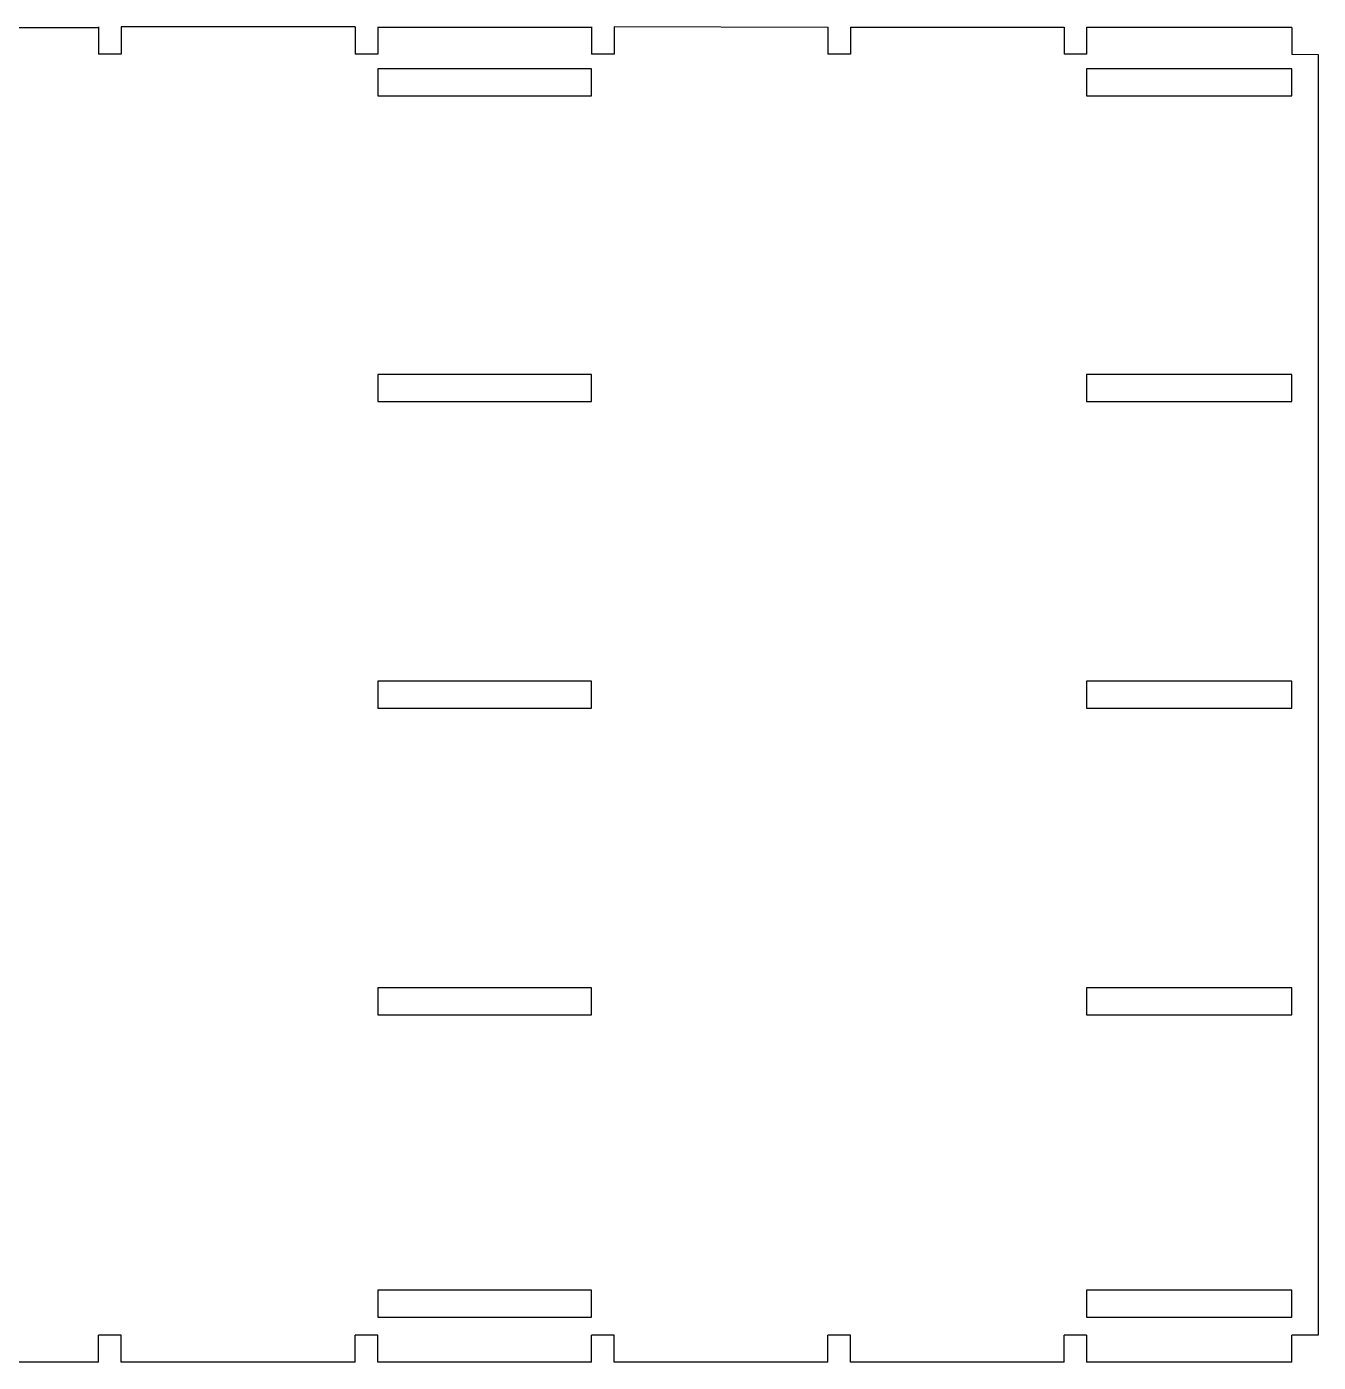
# Model space of a CAD drawing. Extents: x -294 to 276, y -108 to 146.
# Drawn here: x 132.7 to 275.9, y -108.1 to 40 of the extents above; entities that cross this region are included whole.
import ezdxf

# ---------------------------------------------------------------- set-up
doc = ezdxf.new("R2010")
doc.units = 0
doc.header["$MEASUREMENT"] = 0
doc.layers.add('OUTLINE', color=7, linetype='CONTINUOUS')

msp = doc.modelspace()

# ---------------------------------------------------------------- linework, layer by layer
at = {"layer": 'OUTLINE', "color": 1}
for points in [[(171.6459, 32.3263), (195.3353, 32.3263), (195.3353, 35.3263), (171.6459, 35.3263), (171.6459, 32.3263)], [(250.2234, 32.3263), (272.9922, 32.3263), (272.9922, 35.3263), (250.2234, 35.3263), (250.2234, 32.3263)], [(171.6459, -1.5672), (195.3353, -1.5672), (195.3353, 1.4328), (171.6459, 1.4328), (171.6459, -1.5672)], [(250.2234, -1.5672), (272.9922, -1.5672), (272.9922, 1.4328), (250.2234, 1.4328), (250.2234, -1.5672)], [(171.6459, -35.5672), (195.3353, -35.5672), (195.3353, -32.5672), (171.6459, -32.5672), (171.6459, -35.5672)], [(250.2234, -35.5672), (272.9922, -35.5672), (272.9922, -32.5672), (250.2234, -32.5672), (250.2234, -35.5672)], [(171.6459, -69.5672), (195.3353, -69.5672), (195.3353, -66.5672), (171.6459, -66.5672), (171.6459, -69.5672)], [(250.2234, -69.5672), (272.9922, -69.5672), (272.9922, -66.5672), (250.2234, -66.5672), (250.2234, -69.5672)], [(171.6459, -103.0819), (195.3353, -103.0819), (195.3353, -100.0819), (171.6459, -100.0819), (171.6459, -103.0819)], [(250.2234, -103.0819), (272.9922, -103.0819), (272.9922, -100.0819), (250.2234, -100.0819), (250.2234, -103.0819)]]:
    msp.add_lwpolyline(points, close=True, dxfattribs=at)
for points in [[(140.6834, 39.9928), (140.6834, 39.9928), (140.6833, 36.9474), (140.6833, 36.9474)], [(143.1861, 39.9914), (143.1861, 39.9914), (143.1861, 36.9474), (143.1861, 36.9474)], [(169.1392, 39.977), (169.1392, 39.977), (143.1861, 39.9914), (143.1861, 39.9914)], [(114.7267, 39.9183), (114.7267, 39.9183), (140.6833, 39.9183), (140.6833, 39.9183)], [(169.1392, 39.977), (169.1392, 39.977), (169.1392, 36.9474), (169.1392, 36.9474)], [(171.6459, 39.9758), (171.6459, 39.9758), (171.6459, 36.9474), (171.6459, 36.9474)], [(195.3353, 39.9183), (195.3353, 39.9183), (171.6459, 39.9183), (171.6459, 39.9183)], [(195.3354, 39.9626), (195.3354, 39.9626), (195.3353, 36.9474), (195.3353, 36.9474)], [(197.8382, 39.9613), (197.8382, 39.9613), (197.8382, 36.9474), (197.8382, 36.9474)], [(221.5278, 39.9183), (221.5278, 39.9183), (197.8382, 39.9613), (197.8382, 39.9613)], [(221.5279, 39.9481), (221.5279, 39.9481), (221.5278, 36.9474), (221.5278, 36.9474)], [(224.0383, 39.9468), (224.0383, 39.9468), (224.0382, 36.9474), (224.0382, 36.9474)], [(247.7232, 39.9183), (247.7232, 39.9183), (224.0382, 39.9183), (224.0382, 39.9183)], [(247.7233, 39.9338), (247.7233, 39.9338), (247.7232, 36.9474), (247.7232, 36.9474)], [(250.2234, 39.9324), (250.2234, 39.9324), (250.2234, 36.9474), (250.2234, 36.9474)], [(272.9921, 39.9183), (272.9921, 39.9183), (250.2234, 39.9183), (250.2234, 39.9183)], [(272.9922, 39.9198), (272.9922, 39.9198), (272.9922, 36.9474), (272.9922, 36.9474)], [(143.1861, 36.9474), (143.1861, 36.9474), (140.6833, 36.9474), (140.6833, 36.9474)], [(171.6459, 36.9474), (171.6459, 36.9474), (169.1392, 36.9474), (169.1392, 36.9474)], [(197.8382, 36.9474), (197.8382, 36.9474), (195.3353, 36.9474), (195.3353, 36.9474)], [(224.0382, 36.9474), (224.0382, 36.9474), (221.5278, 36.9474), (221.5278, 36.9474)], [(250.2234, 36.9474), (250.2234, 36.9474), (247.7232, 36.9474), (247.7232, 36.9474)], [(272.9922, 36.9474), (272.9922, 36.9474), (275.9126, 36.9182), (275.9126, 36.9182)], [(275.9119, 36.9183), (275.9119, 36.9183), (275.9123, -105.0816), (275.9123, -105.0816)], [(140.6833, -108.0817), (140.6833, -108.0817), (140.6833, -105.0817), (140.6833, -105.0817)], [(143.1861, -105.0817), (143.1861, -105.0817), (140.6833, -105.0817), (140.6833, -105.0817)], [(143.1861, -108.0817), (143.1861, -108.0817), (143.1861, -105.0817), (143.1861, -105.0817)], [(169.1392, -108.0817), (169.1392, -108.0817), (169.1392, -105.0817), (169.1392, -105.0817)], [(171.6459, -105.0817), (171.6459, -105.0817), (169.1392, -105.0817), (169.1392, -105.0817)], [(171.6459, -108.0817), (171.6459, -108.0817), (171.6459, -105.0817), (171.6459, -105.0817)], [(195.3353, -108.0817), (195.3353, -108.0817), (195.3353, -105.0817), (195.3353, -105.0817)], [(197.8382, -105.0817), (197.8382, -105.0817), (195.3353, -105.0817), (195.3353, -105.0817)], [(197.8382, -108.0817), (197.8382, -108.0817), (197.8382, -105.0817), (197.8382, -105.0817)], [(221.5278, -108.0817), (221.5278, -108.0817), (221.5278, -105.0817), (221.5278, -105.0817)], [(224.0382, -105.0817), (224.0382, -105.0817), (221.5278, -105.0817), (221.5278, -105.0817)], [(224.0382, -108.0817), (224.0382, -108.0817), (224.0382, -105.0817), (224.0382, -105.0817)], [(247.7232, -108.0817), (247.7232, -108.0817), (247.7232, -105.0817), (247.7232, -105.0817)], [(250.2234, -105.0817), (250.2234, -105.0817), (247.7232, -105.0817), (247.7232, -105.0817)], [(250.2234, -105.0817), (250.2234, -105.0817), (250.2234, -108.0817), (250.2234, -108.0817)], [(275.9123, -105.0816), (275.9123, -105.0816), (272.9922, -105.0817), (272.9922, -105.0817)], [(272.9922, -108.0817), (272.9922, -108.0817), (272.9922, -105.0817), (272.9922, -105.0817)], [(140.6832, -108.0817), (140.6832, -108.0817), (114.7267, -108.0817), (114.7267, -108.0817)], [(169.1391, -108.0817), (169.1391, -108.0817), (143.1861, -108.0817), (143.1861, -108.0817)], [(195.3353, -108.0817), (195.3353, -108.0817), (171.6459, -108.0817), (171.6459, -108.0817)], [(221.5277, -108.0817), (221.5277, -108.0817), (197.8382, -108.0817), (197.8382, -108.0817)], [(247.7232, -108.0817), (247.7232, -108.0817), (224.0382, -108.0817), (224.0382, -108.0817)], [(272.9922, -108.0817), (272.9922, -108.0817), (250.2234, -108.0817), (250.2234, -108.0817)]]:
    msp.add_open_spline(points, degree=3, dxfattribs=at)

doc.saveas('drawing.dxf')
